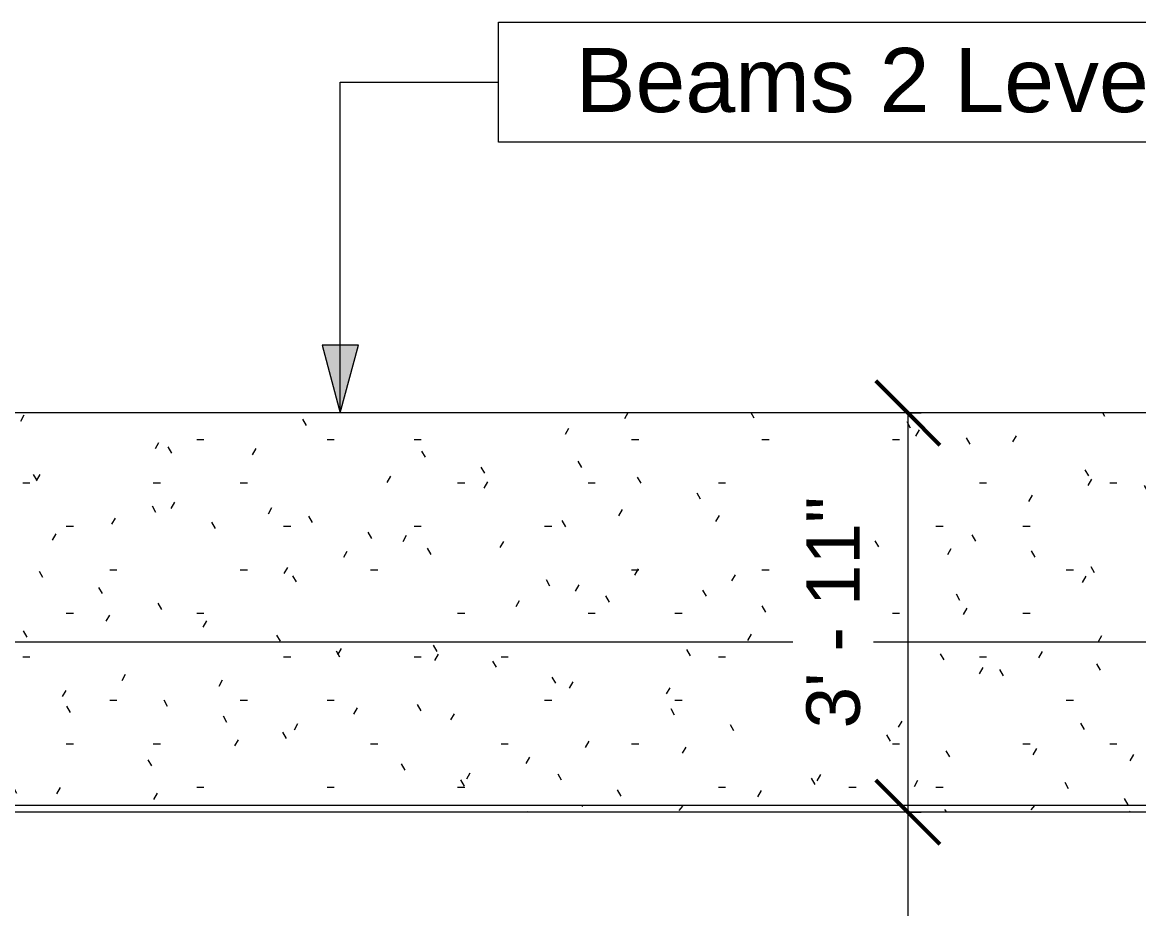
# Model space of a CAD drawing. Header units: inches. Extents: x -12094 to -4267, y -204 to 12515.
# Drawn here: x -7556 to -7424.6, y -63.4 to 41 of the extents above; entities that cross this region are included whole.
import ezdxf

# ---------------------------------------------------------------- set-up
doc = ezdxf.new("R2010")
doc.units = ezdxf.units.IN
doc.header["$MEASUREMENT"] = 0
for name, color, linetype, lineweight in [('A-ANNO-DIMS', 211, 'Continuous', 9), ('A-ANNO-DIMS-64', 211, 'Continuous', 9), ('S-BEAM', 12, 'Continuous', 18), ('S-BEAM-IDEN', 2, 'Continuous', 9)]:
    doc.layers.add(name, color=color, linetype=linetype, lineweight=lineweight)
doc.styles.add('Arial_1', font='arial.ttf', dxfattribs={"height": 7.559055})
doc.styles.add('Arial_3', font='arial.ttf', dxfattribs={"height": 6.299213})
doc.dimstyles.new('Diagonal_-_Arial_2_5_mm_1', dxfattribs={"dimscale": 12, "dimtxt": 6.426831, "dimasz": 0.629921, "dimexe": 0.503937, "dimexo": 0.314961, "dimgap": 0.314961, "dimtad": 1, "dimdec": 4, "dimrnd": 0.0625, "dimzin": 1, "dimdsep": 46, "dimlunit": 4, "dimtxsty": 'Arial_3', "dimblk1": 'OBLIQUE', "dimblk2": 'OBLIQUE', "dimsah": 1, "dimcen": 0.09, "dimazin": 0, "dimtfac": 1, "dimtdec": 4, "dimtix": 1, "dimtmove": 0, "dimatfit": 3, "dimfxl": 1, "dimtvp": 1, "dimtfill": 1, "dimfrac": 2, "dimtolj": 1, "dimtzin": 0, "dimarcsym": 2})
pattern_1 = [(0, (-10986.386, 17.48), (20.48, 5.12), [0.845, -14.515, 0.845, -14.515, -81.92]), (0, (-10986.386, 17.48), (20.48, 5.12), [-30.72, 0.845, -29.875, 0.845, -14.515, -35.84]), (0, (-10986.386, 17.48), (20.48, 5.12), [-76.8, 0.845, -9.395, 0.845, -24.755]), (120, (-10978.706, 20.04), (-14.67405, 15.1762), [0.845, -14.515, 0.845, -14.515, -81.92]), (120, (-10978.706, 20.04), (-14.67405, 15.1762), [-30.72, 0.845, -29.875, 0.845, -14.515, -35.84]), (120, (-10978.706, 20.04), (-14.67405, 15.1762), [-76.8, 0.845, -9.395, 0.845, -24.755]), (240, (-10976.146, 30.28), (-5.80595, -20.2962), [0.845, -14.515, 0.845, -14.515, -81.92]), (240, (-10976.146, 30.28), (-5.80595, -20.2962), [-30.72, 0.845, -29.875, 0.845, -14.515, -35.84]), (240, (-10976.146, 30.28), (-5.80595, -20.2962), [-76.8, 0.845, -9.395, 0.845, -24.755])]

# ---------------------------------------------------------------- blocks, each defined once
blk = doc.blocks.new('Beam 2 Levels - Beams 2 Levels-233919-SECTION 02')
at = {"layer": 'S-BEAM'}
h = blk.add_hatch(dxfattribs=at)
h.set_pattern_fill('FP_8', color=256, style=0, pattern_type=2)
h.set_pattern_definition(pattern_1)
h.paths.add_polyline_path([(-9897.5, -32), (-9897.5, -21), (-9985.19, -21), (-9985.19, -5), (-10158.16, -5), (-10158.16, -32), (-9974.84, -32)], flags=0)
h = blk.add_hatch(dxfattribs=at)
h.set_pattern_fill('FP_8', color=256, style=0, pattern_type=2)
h.set_pattern_definition(pattern_1)
h.paths.add_polyline_path([(-10158.16, -51.21), (-9897.5, -51.21), (-9897.5, -32), (-10158.16, -32)], flags=0)
h = blk.add_hatch(dxfattribs=at)
h.set_pattern_fill('FP_15', color=256, style=0, pattern_type=2)
h.set_pattern_definition([(0, (-10986.386, -7.508), (20.48, 3.62), [0.845, -14.515, 0.845, -14.515, -81.92]), (0, (-10986.386, -7.508), (20.48, 3.62), [-30.72, 0.845, -29.875, 0.845, -14.515, -35.84]), (0, (-10986.386, -7.508), (20.48, 3.62), [-76.8, 0.845, -9.395, 0.845, -24.755]), (129.232, (-10978.706, -5.698), (-14.673758, 10.731343), [0.668, -11.475, 0.668, -11.475, -64.763]), (129.232, (-10978.706, -5.698), (-14.673758, 10.731343), [-24.286, 0.668, -23.618, 0.668, -11.475, -28.334]), (129.232, (-10978.706, -5.698), (-14.673758, 10.731343), [-60.716, 0.668, -7.428, 0.668, -19.571]), (230.768, (-10976.146, 1.543), (-5.806627, -14.351475), [0.668, -11.475, 0.668, -11.475, -64.763]), (230.768, (-10976.146, 1.543), (-5.806627, -14.351475), [-24.286, 0.668, -23.618, 0.668, -11.475, -28.334]), (230.768, (-10976.146, 1.543), (-5.806627, -14.351475), [-60.716, 0.668, -7.428, 0.668, -19.571])])
h.paths.add_polyline_path([(-9901.19, -52), (-9897.5, -52), (-9897.5, -51.21), (-10158.16, -51.21), (-10158.16, -52), (-9974.84, -52)], flags=0)
for p, q in [((-9985.19, -5), (-10158.16, -5)), ((-9897.5, -32), (-10158.16, -32)), ((-9897.5, -51.21), (-10158.16, -51.21)), ((-9897.5, -52), (-10158.16, -52))]:
    blk.add_line(p, q, dxfattribs=at)
blk = doc.blocks.new('DIMBLOCK22-SECTION 02')
at = {"layer": 'A-ANNO-DIMS-64', "lineweight": 50}
for p, q in [((-7451.75, -5), (-7455.53, -1.22)), ((-7451.75, -5), (-7447.97, -8.78)), ((-7451.75, -52), (-7455.53, -48.22)), ((-7451.75, -52), (-7447.97, -55.78))]:
    blk.add_line(p, q, dxfattribs=at)
at = {"layer": 'A-ANNO-DIMS-64'}
for p, q in [((-7450.18, -5), (-7457.8, -5)), ((-7451.75, -5), (-7451.75, -52)), ((-7451.75, -5), (-7450.18, -5)), ((-7450.18, -52), (-7457.8, -52)), ((-7451.75, -52), (-7450.18, -52))]:
    blk.add_line(p, q, dxfattribs=at)
at = {"layer": 'A-ANNO-DIMS-64', "color": 0, "insert": (-7463.71, -42.14), "char_height": 6.299, "width": 32.7472, "attachment_point": 1, "rotation": 90, "line_spacing_factor": 0.941778, "style": 'Arial_3', "bg_fill": 3, "box_fill_scale": 1.25, "bg_fill_color": 256, "bg_fill_true_color": 13158600, "bg_fill_transparency": 0}
blk.add_mtext('3\' - 11"', dxfattribs=at)
blk = doc.blocks.new('_Oblique')
at = {"color": 0, "linetype": 'ByBlock', "lineweight": -2}
blk.add_line((-0.5, -0.5), (0.5, 0.5), dxfattribs=at)
blk = doc.blocks.new('DIMBLOCK23-SECTION 02')
at = {"layer": 'A-ANNO-DIMS-64', "lineweight": 50}
for p, q in [((-7451.75, -52), (-7455.53, -48.22)), ((-7451.75, -52), (-7447.97, -55.78)), ((-7451.75, -128), (-7455.53, -124.22)), ((-7451.75, -128), (-7447.97, -131.78))]:
    blk.add_line(p, q, dxfattribs=at)
at = {"layer": 'A-ANNO-DIMS-64'}
for p, q in [((-7450.18, -52), (-7457.8, -52)), ((-7451.75, -52), (-7451.75, -128)), ((-7451.75, -52), (-7450.18, -52)), ((-7450.18, -128), (-7457.8, -128)), ((-7451.75, -128), (-7450.18, -128))]:
    blk.add_line(p, q, dxfattribs=at)
at = {"layer": 'A-ANNO-DIMS-64', "color": 0, "insert": (-7463.71, -101.22), "char_height": 6.299, "width": 26.9334, "attachment_point": 1, "rotation": 90, "line_spacing_factor": 0.941778, "style": 'Arial_3', "bg_fill": 3, "box_fill_scale": 1.25, "bg_fill_color": 256, "bg_fill_true_color": 13158600, "bg_fill_transparency": 0}
blk.add_mtext('6\' - 4"', dxfattribs=at)
blk = doc.blocks.new('Etiqueta de armazón estructural - Encuadrado-75555-SECTION 02')
at = {"layer": 'S-BEAM-IDEN'}
for p, q in [((-10756.01, 26.89), (-10756.01, 41.01)), ((-10756.01, 41.01), (-10660.69, 41.01)), ((-10660.69, 41.01), (-10660.69, 26.89)), ((-10660.69, 26.89), (-10756.01, 26.89))]:
    blk.add_line(p, q, dxfattribs=at)

msp = doc.modelspace()

# ---------------------------------------------------------------- hatches: boundary and pattern name
at = {"layer": 'S-BEAM-IDEN'}
msp.add_hatch(color=256, dxfattribs=at).paths.add_polyline_path([(-7518.59401, -5), (-7516.45041, 3), (-7520.7376, 3)], flags=0)

# ---------------------------------------------------------------- linework, layer by layer
for p, q in [((-7518.59401, 33.9499), (-7499.97533, 33.9499)), ((-7518.59401, -5), (-7518.59401, 33.9499)), ((-7516.45041, 3), (-7520.7376, 3)), ((-7520.7376, 3), (-7518.59401, -5)), ((-7518.59401, -5), (-7516.45041, 3))]:
    msp.add_line(p, q, dxfattribs=at)

# ---------------------------------------------------------------- block references
at = {"layer": 'S-BEAM'}
msp.add_blockref('Beam 2 Levels - Beams 2 Levels-233919-SECTION 02', (2591.06796, 0), dxfattribs=at)
at = {"layer": 'S-BEAM-IDEN'}
msp.add_blockref('Etiqueta de armazón estructural - Encuadrado-75555-SECTION 02', (3256.03934, 0), dxfattribs=at)

# ---------------------------------------------------------------- texts
at = {"layer": 'S-BEAM-IDEN', "insert": (-7490.87258, 37.98861), "char_height": 7.5590551, "width": 93.122, "attachment_point": 1, "style": 'Arial_1'}
msp.add_mtext('Beams 2 Levels', dxfattribs=at)

# ---------------------------------------------------------------- next in the draw order: dimensions: what is measured, and where the dimension line sits
at = {"layer": 'A-ANNO-DIMS'}
dim = msp.add_linear_dim(base=(-7451.74865, -52), p1=(-7446.40359, -5), p2=(-7446.40359, -52), angle=90, dimstyle='Diagonal_-_Arial_2_5_mm_1', override={"dimpost": '<>', "dimfxl": 47}, dxfattribs=at)
dim.commit()
dim.dimension.update_dxf_attribs({"geometry": 'DIMBLOCK22-SECTION 02', "text_midpoint": (-7458.74654, -28.5)})

# ---------------------------------------------------------------- next in the draw order: dimensions: what is measured, and where the dimension line sits
dim = msp.add_linear_dim(base=(-7451.74865, -128), p1=(-7446.40359, -52), p2=(-7446.40359, -128), angle=90, dimstyle='Diagonal_-_Arial_2_5_mm_1', override={"dimpost": '<>', "dimfxl": 76}, dxfattribs=at)
dim.commit()
dim.dimension.update_dxf_attribs({"geometry": 'DIMBLOCK23-SECTION 02', "text_midpoint": (-7458.74439, -90)})

doc.saveas('drawing.dxf')
